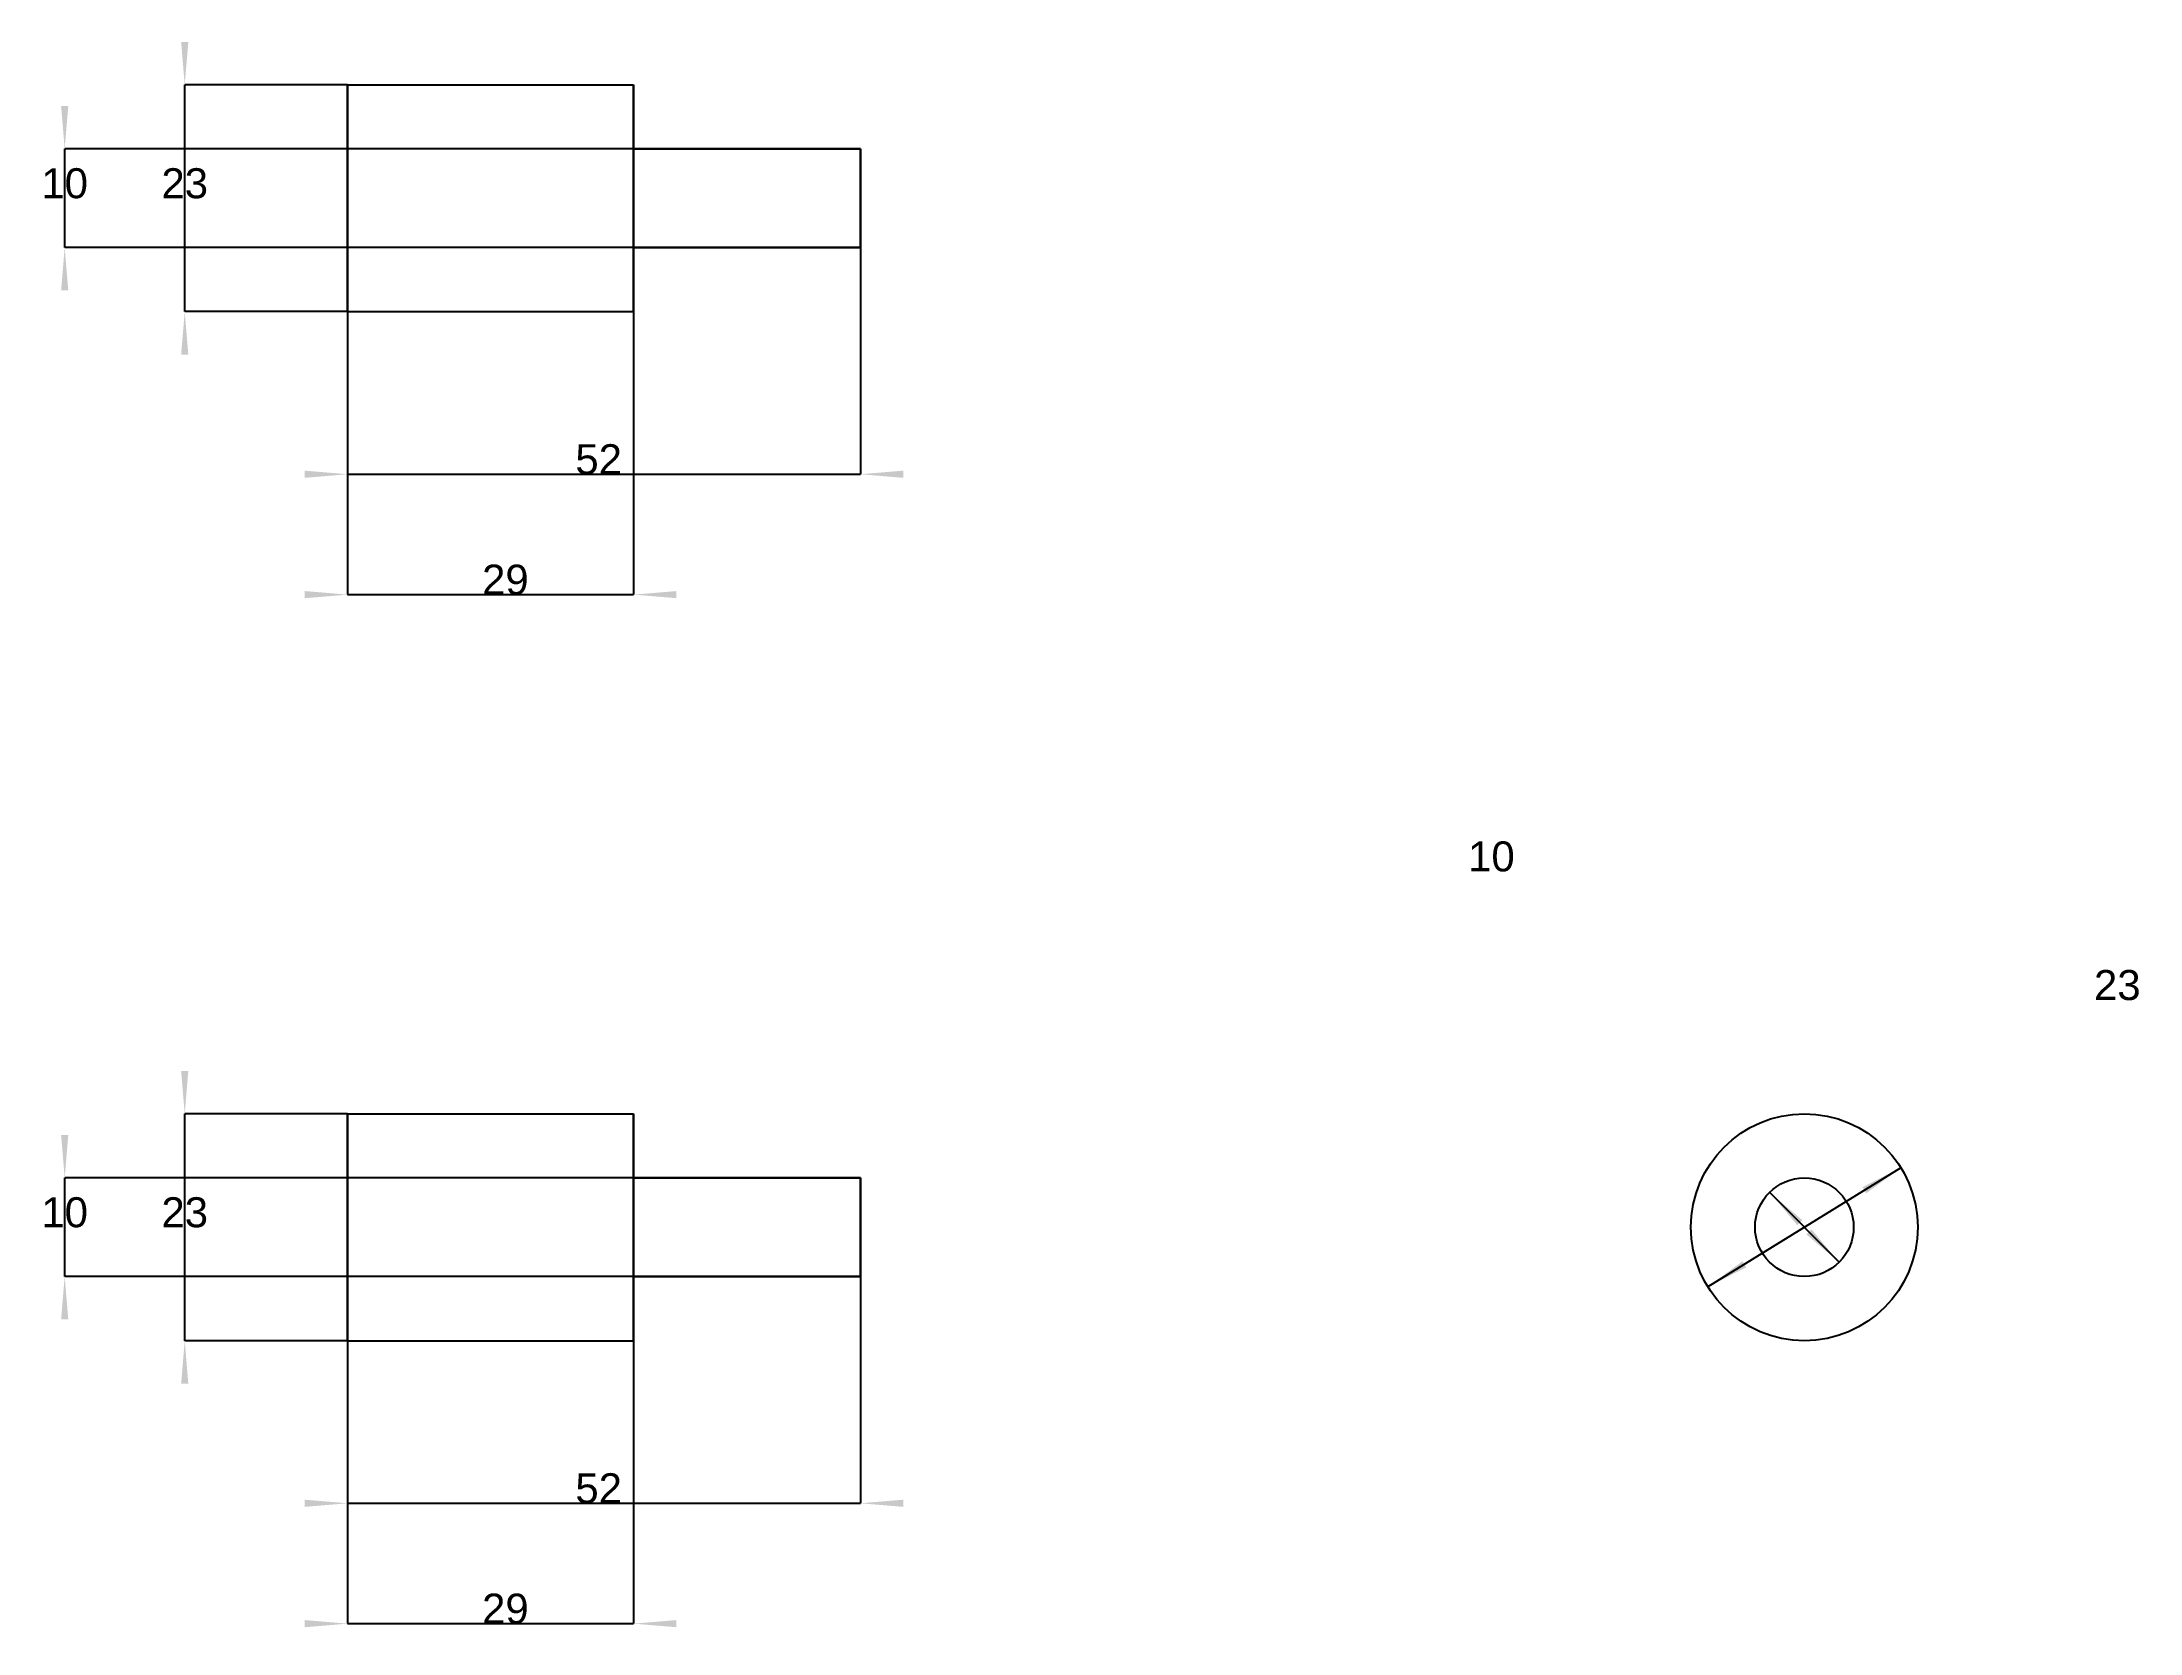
# Model space of a CAD drawing. Header units: millimetres. Extents: x 114 to 359, y 38 to 223.
import ezdxf
from ezdxf.enums import TextEntityAlignment as Align

# ---------------------------------------------------------------- set-up
doc = ezdxf.new("R2010")
doc.units = ezdxf.units.MM
doc.layers.get('0').update_dxf_attribs({"linetype": 'CONTINUOUS'})
for name, color, linetype in [('D', 7, 'CONTINUOUS'), ('D001', 7, 'CONTINUOUS'), ('D002', 7, 'CONTINUOUS'), ('D003', 7, 'CONTINUOUS'), ('D004', 7, 'CONTINUOUS'), ('D005', 7, 'CONTINUOUS'), ('D006', 7, 'CONTINUOUS'), ('D007', 7, 'CONTINUOUS'), ('D008', 7, 'CONTINUOUS'), ('D009', 7, 'CONTINUOUS'), ('Front', 7, 'CONTINUOUS'), ('Right', 7, 'CONTINUOUS'), ('Top', 7, 'CONTINUOUS')]:
    doc.layers.add(name, color=color, linetype=linetype)
doc.styles.get("Standard").update_dxf_attribs({"font": 'arial.ttf'})
doc.dimstyles.get("Standard").update_dxf_attribs({"dimscale": 0, "dimtxt": 2.5, "dimasz": 2.5, "dimexe": 1.25, "dimexo": 0.625, "dimtad": 1, "dimtxsty": 'STANDARD', "dimcen": 2.5, "dimazin": 3, "dimtfac": 1, "dimtmove": 0, "dimatfit": 3})

# ---------------------------------------------------------------- blocks, each defined once
blk = doc.blocks.new('*D')
at = {"color": 0}
for points in [[(145.1, 52.3969), (145.1, 53.2303), (150.1, 52.8136)], [(214.9, 52.3969), (214.9, 53.2303), (209.9, 52.8136)]]:
    blk.add_solid(points, dxfattribs=at)
at = {"layer": 'D'}
for p, q in [((209.9, 79.25), (209.9, 52.8136)), ((150.1, 71.775), (150.1, 52.8136)), ((150.1, 52.8136), (209.9, 52.8136))]:
    blk.add_line(p, q, dxfattribs=at)
blk.add_text('52', height=3.5, dxfattribs=at).set_placement((179.38, 52.8136), align=Align.CENTER)
blk = doc.blocks.new('*D001')
at = {"color": 0}
for points in [[(130.683, 103.225), (131.517, 103.225), (131.1, 98.225)], [(130.683, 66.775), (131.517, 66.775), (131.1, 71.775)]]:
    blk.add_solid(points, dxfattribs=at)
at = {"layer": 'D001'}
for p, q in [((150.1, 98.225), (131.1, 98.225)), ((131.1, 71.775), (131.1, 98.225)), ((150.1, 71.775), (131.1, 71.775))]:
    blk.add_line(p, q, dxfattribs=at)
blk.add_text('23', height=3.5, dxfattribs=at).set_placement((131.1, 85), align=Align.CENTER)
blk = doc.blocks.new('*D002')
at = {"color": 0}
for points in [[(145.1, 38.3583), (145.1, 39.1917), (150.1, 38.775)], [(188.45, 38.3583), (188.45, 39.1917), (183.45, 38.775)]]:
    blk.add_solid(points, dxfattribs=at)
at = {"layer": 'D002'}
for p, q in [((150.1, 71.775), (150.1, 38.775)), ((183.45, 71.775), (183.45, 38.775)), ((150.1, 38.775), (183.45, 38.775))]:
    blk.add_line(p, q, dxfattribs=at)
blk.add_text('29', height=3.5, dxfattribs=at).set_placement((168.5, 38.775), align=Align.CENTER)
blk = doc.blocks.new('*D003')
at = {"color": 0}
for points in [[(116.683, 95.75), (117.517, 95.75), (117.1, 90.75)], [(116.683, 74.25), (117.517, 74.25), (117.1, 79.25)]]:
    blk.add_solid(points, dxfattribs=at)
at = {"layer": 'D003'}
for p, q in [((209.9, 90.75), (117.1, 90.75)), ((117.1, 79.25), (117.1, 90.75)), ((209.9, 79.25), (117.1, 79.25))]:
    blk.add_line(p, q, dxfattribs=at)
blk.add_text('10', height=3.5, dxfattribs=at).set_placement((117.1, 85), align=Align.CENTER)
blk = doc.blocks.new('*D004')
at = {"color": 0}
for points in [[(145.1, 172.397), (145.1, 173.23), (150.1, 172.814)], [(214.9, 172.397), (214.9, 173.23), (209.9, 172.814)]]:
    blk.add_solid(points, dxfattribs=at)
at = {"layer": 'D004'}
for p, q in [((209.9, 199.25), (209.9, 172.814)), ((150.1, 191.775), (150.1, 172.814)), ((150.1, 172.814), (209.9, 172.814))]:
    blk.add_line(p, q, dxfattribs=at)
blk.add_text('52', height=3.5, dxfattribs=at).set_placement((179.38, 172.814), align=Align.CENTER)
blk = doc.blocks.new('*D005')
at = {"color": 0}
for points in [[(130.683, 223.225), (131.517, 223.225), (131.1, 218.225)], [(130.683, 186.775), (131.517, 186.775), (131.1, 191.775)]]:
    blk.add_solid(points, dxfattribs=at)
at = {"layer": 'D005'}
for p, q in [((150.1, 218.225), (131.1, 218.225)), ((131.1, 191.775), (131.1, 218.225)), ((150.1, 191.775), (131.1, 191.775))]:
    blk.add_line(p, q, dxfattribs=at)
blk.add_text('23', height=3.5, dxfattribs=at).set_placement((131.1, 205), align=Align.CENTER)
blk = doc.blocks.new('*D006')
at = {"color": 0}
for points in [[(145.1, 158.358), (145.1, 159.192), (150.1, 158.775)], [(188.45, 158.358), (188.45, 159.192), (183.45, 158.775)]]:
    blk.add_solid(points, dxfattribs=at)
at = {"layer": 'D006'}
for p, q in [((150.1, 191.775), (150.1, 158.775)), ((183.45, 191.775), (183.45, 158.775)), ((150.1, 158.775), (183.45, 158.775))]:
    blk.add_line(p, q, dxfattribs=at)
blk.add_text('29', height=3.5, dxfattribs=at).set_placement((168.5, 158.775), align=Align.CENTER)
blk = doc.blocks.new('*D007')
at = {"color": 0}
for points in [[(116.683, 215.75), (117.517, 215.75), (117.1, 210.75)], [(116.683, 194.25), (117.517, 194.25), (117.1, 199.25)]]:
    blk.add_solid(points, dxfattribs=at)
at = {"layer": 'D007'}
for p, q in [((209.9, 210.75), (117.1, 210.75)), ((117.1, 199.25), (117.1, 210.75)), ((209.9, 199.25), (117.1, 199.25))]:
    blk.add_line(p, q, dxfattribs=at)
blk.add_text('10', height=3.5, dxfattribs=at).set_placement((117.1, 205), align=Align.CENTER)
blk = doc.blocks.new('*D008')
at = {"color": 0}
for points in [[(327.218, 88.9647), (326.781, 89.6739), (331.255, 91.945)], [(313.219, 80.3261), (312.782, 81.0353), (308.745, 78.055)]]:
    blk.add_solid(points, dxfattribs=at)
at = {"layer": 'D008'}
blk.add_line((331.255, 91.945), (308.745, 78.055), dxfattribs=at)
blk.add_text('23', height=3.5, dxfattribs=at).set_placement((356.5, 111.5), align=Align.CENTER)
blk = doc.blocks.new('*D009')
at = {"color": 0}
for points in [[(319.767, 85.8256), (319.176, 85.238), (315.945, 89.077)], [(320.824, 84.762), (320.233, 84.1744), (324.055, 80.923)]]:
    blk.add_solid(points, dxfattribs=at)
at = {"layer": 'D009'}
blk.add_line((315.945, 89.077), (324.055, 80.923), dxfattribs=at)
blk.add_text('10', height=3.5, dxfattribs=at).set_placement((283.5, 126.5), align=Align.CENTER)

msp = doc.modelspace()

# ---------------------------------------------------------------- linework, layer by layer
at = {"layer": 'Front'}
for p, q in [((150.1, 98.225), (183.45, 98.225)), ((183.45, 90.75), (209.9, 90.75)), ((183.45, 79.25), (209.9, 79.25)), ((150.1, 71.775), (183.45, 71.775))]:
    msp.add_line(p, q, dxfattribs=at)
for points in [[(150.1, 98.225), (150.1, 97.893), (150.1, 96.915), (150.1, 95.34), (150.1, 93.246), (150.1, 90.738), (150.1, 87.943), (150.1, 85), (150.1, 82.057), (150.1, 79.262), (150.1, 76.754), (150.1, 74.66), (150.1, 73.085), (150.1, 72.107), (150.1, 71.775)], [(150.1, 71.775), (150.1, 72.107), (150.1, 73.085), (150.1, 74.66), (150.1, 76.754), (150.1, 79.262), (150.1, 82.057), (150.1, 85), (150.1, 87.943), (150.1, 90.738), (150.1, 93.246), (150.1, 95.34), (150.1, 96.915), (150.1, 97.893), (150.1, 98.225)], [(183.45, 98.225), (183.45, 97.893), (183.45, 96.915), (183.45, 95.34), (183.45, 93.246), (183.45, 90.738), (183.45, 87.943), (183.45, 85), (183.45, 82.057), (183.45, 79.262), (183.45, 76.754), (183.45, 74.66), (183.45, 73.085), (183.45, 72.107), (183.45, 71.775)], [(183.45, 71.775), (183.45, 72.107), (183.45, 73.085), (183.45, 74.66), (183.45, 76.754), (183.45, 79.262), (183.45, 82.057), (183.45, 85), (183.45, 87.943), (183.45, 90.738), (183.45, 93.246), (183.45, 95.34), (183.45, 96.915), (183.45, 97.893), (183.45, 98.225)], [(183.45, 90.75), (183.45, 90.606), (183.45, 90.181), (183.45, 89.496), (183.45, 88.585), (183.45, 87.495), (183.45, 86.279), (183.45, 85), (183.45, 83.721), (183.45, 82.505), (183.45, 81.415), (183.45, 80.504), (183.45, 79.819), (183.45, 79.394), (183.45, 79.25)], [(183.45, 79.25), (183.45, 79.394), (183.45, 79.819), (183.45, 80.504), (183.45, 81.415), (183.45, 82.505), (183.45, 83.721), (183.45, 85), (183.45, 86.279), (183.45, 87.495), (183.45, 88.585), (183.45, 89.496), (183.45, 90.181), (183.45, 90.606), (183.45, 90.75)], [(209.9, 90.75), (209.9, 90.606), (209.9, 90.181), (209.9, 89.496), (209.9, 88.585), (209.9, 87.495), (209.9, 86.279), (209.9, 85), (209.9, 83.721), (209.9, 82.505), (209.9, 81.415), (209.9, 80.504), (209.9, 79.819), (209.9, 79.394), (209.9, 79.25)], [(209.9, 79.25), (209.9, 79.394), (209.9, 79.819), (209.9, 80.504), (209.9, 81.415), (209.9, 82.505), (209.9, 83.721), (209.9, 85), (209.9, 86.279), (209.9, 87.495), (209.9, 88.585), (209.9, 89.496), (209.9, 90.181), (209.9, 90.606), (209.9, 90.75)]]:
    msp.add_open_spline(points, degree=1, dxfattribs=at)
at = {"layer": 'Right'}
for radius in [13.225, 13.225, 5.75, 5.75]:
    msp.add_circle((320, 85), radius, dxfattribs=at)
at = {"layer": 'Top'}
for p, q in [((150.1, 218.225), (183.45, 218.225)), ((183.45, 210.75), (209.9, 210.75)), ((183.45, 199.25), (209.9, 199.25)), ((150.1, 191.775), (183.45, 191.775))]:
    msp.add_line(p, q, dxfattribs=at)
for points in [[(150.1, 218.225), (150.1, 218.142), (150.1, 217.893), (150.1, 217.483), (150.1, 216.915), (150.1, 216.198), (150.1, 215.34), (150.1, 214.351), (150.1, 213.246), (150.1, 212.036), (150.1, 210.738), (150.1, 209.368), (150.1, 207.943), (150.1, 206.481), (150.1, 205)], [(150.1, 191.775), (150.1, 192.107), (150.1, 193.085), (150.1, 194.66), (150.1, 196.754), (150.1, 199.262), (150.1, 202.057), (150.1, 205), (150.1, 207.943), (150.1, 210.738), (150.1, 213.246), (150.1, 215.34), (150.1, 216.915), (150.1, 217.893), (150.1, 218.225)], [(183.45, 218.225), (183.45, 218.142), (183.45, 217.893), (183.45, 217.483), (183.45, 216.915), (183.45, 216.198), (183.45, 215.34), (183.45, 214.351), (183.45, 213.246), (183.45, 212.036), (183.45, 210.738), (183.45, 209.368), (183.45, 207.943), (183.45, 206.481), (183.45, 205)], [(183.45, 191.775), (183.45, 192.107), (183.45, 193.085), (183.45, 194.66), (183.45, 196.754), (183.45, 199.262), (183.45, 202.057), (183.45, 205), (183.45, 207.943), (183.45, 210.738), (183.45, 213.246), (183.45, 215.34), (183.45, 216.915), (183.45, 217.893), (183.45, 218.225)], [(183.45, 199.25), (183.45, 199.394), (183.45, 199.819), (183.45, 200.504), (183.45, 201.415), (183.45, 202.505), (183.45, 203.721), (183.45, 205), (183.45, 206.279), (183.45, 207.495), (183.45, 208.585), (183.45, 209.496), (183.45, 210.181), (183.45, 210.606), (183.45, 210.75)], [(183.45, 210.75), (183.45, 210.714), (183.45, 210.606), (183.45, 210.427), (183.45, 210.181), (183.45, 209.869), (183.45, 209.496), (183.45, 209.066), (183.45, 208.585), (183.45, 208.059), (183.45, 207.495), (183.45, 206.899), (183.45, 206.279), (183.45, 205.644), (183.45, 205)], [(209.9, 210.75), (209.9, 210.714), (209.9, 210.606), (209.9, 210.427), (209.9, 210.181), (209.9, 209.869), (209.9, 209.496), (209.9, 209.066), (209.9, 208.585), (209.9, 208.059), (209.9, 207.495), (209.9, 206.899), (209.9, 206.279), (209.9, 205.644), (209.9, 205)], [(209.9, 199.25), (209.9, 199.394), (209.9, 199.819), (209.9, 200.504), (209.9, 201.415), (209.9, 202.505), (209.9, 203.721), (209.9, 205), (209.9, 206.279), (209.9, 207.495), (209.9, 208.585), (209.9, 209.496), (209.9, 210.181), (209.9, 210.606), (209.9, 210.75)], [(150.1, 205), (150.1, 203.519), (150.1, 202.057), (150.1, 200.632), (150.1, 199.262), (150.1, 197.964), (150.1, 196.754), (150.1, 195.649), (150.1, 194.66), (150.1, 193.802), (150.1, 193.085), (150.1, 192.517), (150.1, 192.107), (150.1, 191.858), (150.1, 191.775)], [(183.45, 205), (183.45, 203.519), (183.45, 202.057), (183.45, 200.632), (183.45, 199.262), (183.45, 197.964), (183.45, 196.754), (183.45, 195.649), (183.45, 194.66), (183.45, 193.802), (183.45, 193.085), (183.45, 192.517), (183.45, 192.107), (183.45, 191.858), (183.45, 191.775)], [(183.45, 205), (183.45, 204.356), (183.45, 203.721), (183.45, 203.101), (183.45, 202.505), (183.45, 201.941), (183.45, 201.415), (183.45, 200.934), (183.45, 200.504), (183.45, 200.131), (183.45, 199.819), (183.45, 199.573), (183.45, 199.394), (183.45, 199.286), (183.45, 199.25)], [(209.9, 205), (209.9, 204.356), (209.9, 203.721), (209.9, 203.101), (209.9, 202.505), (209.9, 201.941), (209.9, 201.415), (209.9, 200.934), (209.9, 200.504), (209.9, 200.131), (209.9, 199.819), (209.9, 199.573), (209.9, 199.394), (209.9, 199.286), (209.9, 199.25)]]:
    msp.add_open_spline(points, degree=1, dxfattribs=at)

# ---------------------------------------------------------------- dimensions: what is measured, and where the dimension line sits
at = {"layer": 'D'}
dim = msp.add_linear_dim(base=(179.38, 52.814), p1=(150.1, 71.775), p2=(209.9, 79.25), text='52', dimstyle='STANDARD', dxfattribs=at)
dim.commit()
dim.dimension.update_dxf_attribs({"geometry": '*D', "text_midpoint": (180, 57.775)})
at = {"layer": 'D001'}
dim = msp.add_linear_dim(base=(131.1, 85), p1=(150.1, 71.775), p2=(150.1, 98.225), angle=90, text='23', dimstyle='STANDARD', dxfattribs=at)
dim.commit()
dim.dimension.update_dxf_attribs({"geometry": '*D001', "text_midpoint": (136.1, 85)})
at = {"layer": 'D002'}
dim = msp.add_linear_dim(base=(168.5, 38.775), p1=(150.1, 71.775), p2=(183.45, 71.775), text='29', dimstyle='STANDARD', dxfattribs=at)
dim.commit()
dim.dimension.update_dxf_attribs({"geometry": '*D002', "text_midpoint": (168.5, 43.775)})
at = {"layer": 'D003'}
dim = msp.add_linear_dim(base=(117.1, 85), p1=(209.9, 79.25), p2=(209.9, 90.75), angle=90, text='10', dimstyle='STANDARD', dxfattribs=at)
dim.commit()
dim.dimension.update_dxf_attribs({"geometry": '*D003', "text_midpoint": (122.1, 85)})
at = {"layer": 'D004'}
dim = msp.add_linear_dim(base=(179.38, 172.814), p1=(150.1, 191.775), p2=(209.9, 199.25), text='52', dimstyle='STANDARD', dxfattribs=at)
dim.commit()
dim.dimension.update_dxf_attribs({"geometry": '*D004', "text_midpoint": (180, 177.775)})
at = {"layer": 'D005'}
dim = msp.add_linear_dim(base=(131.1, 205), p1=(150.1, 191.775), p2=(150.1, 218.225), angle=90, text='23', dimstyle='STANDARD', dxfattribs=at)
dim.commit()
dim.dimension.update_dxf_attribs({"geometry": '*D005', "text_midpoint": (136.1, 205)})
at = {"layer": 'D006'}
dim = msp.add_linear_dim(base=(168.5, 158.775), p1=(150.1, 191.775), p2=(183.45, 191.775), text='29', dimstyle='STANDARD', dxfattribs=at)
dim.commit()
dim.dimension.update_dxf_attribs({"geometry": '*D006', "text_midpoint": (168.5, 163.775)})
at = {"layer": 'D007'}
dim = msp.add_linear_dim(base=(117.1, 205), p1=(209.9, 199.25), p2=(209.9, 210.75), angle=90, text='10', dimstyle='STANDARD', dxfattribs=at)
dim.commit()
dim.dimension.update_dxf_attribs({"geometry": '*D007', "text_midpoint": (122.1, 205)})
at = {"layer": 'D008'}
dim = msp.add_diameter_dim_2p(p1=(331.255, 91.945), p2=(308.745, 78.055), text='23', dimstyle='STANDARD', dxfattribs=at)
dim.commit()
dim.dimension.update_dxf_attribs({"geometry": '*D008', "text_midpoint": (356.5, 111.5)})
at = {"layer": 'D009'}
dim = msp.add_diameter_dim_2p(p1=(315.945, 89.077), p2=(324.055, 80.923), text='10', dimstyle='STANDARD', dxfattribs=at)
dim.commit()
dim.dimension.update_dxf_attribs({"geometry": '*D009', "text_midpoint": (283.5, 126.5)})

doc.saveas('drawing.dxf')
